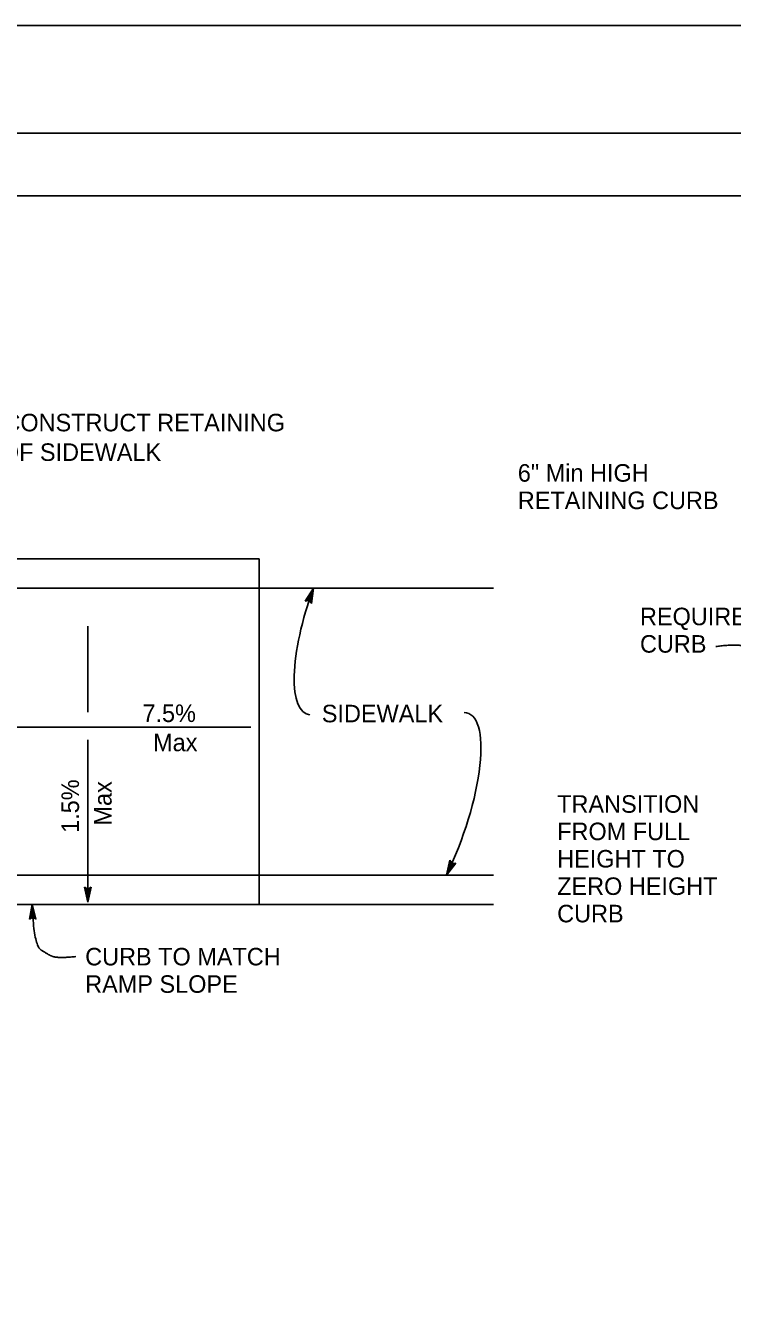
# Model space of a CAD drawing. Extents: x -893 to 867, y -474 to 712.
# Drawn here: x -473 to -191, y 203 to 712 of the extents above; entities that cross this region are included whole.
import ezdxf

# ---------------------------------------------------------------- set-up
doc = ezdxf.new("R2010")
doc.units = 0
for name, color, linetype in [('border_PLOTTING-ELEMENTS', 7, 'Continuous'), ('border_rw_22x34_Cut_Lines', 7, 'Continuous'), ('border_SHEET', 7, 'Continuous'), ('rd_HMA-DIKE', 7, 'Continuous'), ('rd_HMA-DIKE-anno', 7, 'Continuous')]:
    doc.layers.add(name, color=color, linetype=linetype)

msp = doc.modelspace()

# ---------------------------------------------------------------- linework, layer by layer
at = {"layer": 'border_PLOTTING-ELEMENTS'}
for points in [[(-893.45, -474.04), (866.55, -474.04), (866.55, 711.96), (-893.45, 711.96)], [(-863.45, 668.96), (836.55, 668.96), (836.55, -431.04), (-863.45, -431.04)]]:
    msp.add_lwpolyline(points, close=True, dxfattribs=at)
at = {"layer": 'border_rw_22x34_Cut_Lines'}
msp.add_lwpolyline([(-863.45, 668.96), (836.55, 668.96), (836.55, -431.04), (-863.45, -431.04)], close=True, dxfattribs=at)
at = {"layer": 'border_SHEET'}
msp.add_line((-813.45, 643.96), (811.55, 643.96), dxfattribs=at)
at = {"layer": 'rd_HMA-DIKE'}
for p, q in [((-738.74, 499.06), (-379.57, 499.06)), ((-379.57, 499.06), (-379.57, 360.98)), ((-738.74, 487.33), (-286.08, 487.33)), ((-286.08, 372.71), (-612.39, 372.71)), ((-286.08, 360.98), (-612.39, 360.98))]:
    msp.add_line(p, q, dxfattribs=at)
at = {"layer": 'rd_HMA-DIKE-anno'}
for p, q in [((-361.19, 482.15), (-357.87, 487.33)), ((-360.78, 482.23), (-358.34, 486.03)), ((-360.36, 482.33), (-358.82, 484.73)), ((-358.82, 484.73), (-359.2, 481.87)), ((-358.34, 486.02), (-358.94, 481.58)), ((-357.87, 487.33), (-358.68, 481.24)), ((-357.87, 487.33), (-357.87, 487.33)), ((-359.66, 482.45), (-361.19, 482.15)), ((-361.19, 482.15), (-361.19, 482.15)), ((-359.98, 482.38), (-359.3, 483.44)), ((-358.68, 481.24), (-359.66, 482.45)), ((-359.3, 483.44), (-359.46, 482.21)), ((-358.68, 481.24), (-358.68, 481.24)), ((-447.88, 437.76), (-447.88, 472.1)), ((-522.14, 431.86), (-382.89, 431.86)), ((-447.88, 361.93), (-447.88, 426.79)), ((-304.85, 372.71), (-303.42, 378.69)), ((-301.02, 377.52), (-304.85, 372.71)), ((-304.25, 373.96), (-303.2, 378.32)), ((-301.43, 377.48), (-304.25, 373.95)), ((-303.64, 375.19), (-302.96, 378.01)), ((-301.86, 377.43), (-303.64, 375.19)), ((-303.42, 378.69), (-303.42, 378.69)), ((-303.42, 378.69), (-302.57, 377.39)), ((-303.03, 376.44), (-302.74, 377.64)), ((-302.25, 377.42), (-303.03, 376.44)), ((-302.57, 377.39), (-301.02, 377.52)), ((-301.02, 377.52), (-301.02, 377.52)), ((-304.85, 372.71), (-304.85, 372.71)), ((-447.88, 361.93), (-449.21, 367.93)), ((-449.21, 367.93), (-449.21, 367.93)), ((-449.21, 367.93), (-447.88, 367.13)), ((-447.89, 363.33), (-448.86, 367.7)), ((-447.88, 364.7), (-448.51, 367.52)), ((-447.88, 366.08), (-448.15, 367.29)), ((-447.88, 367.13), (-446.54, 367.93)), ((-446.54, 367.93), (-447.88, 361.93)), ((-446.9, 367.72), (-447.88, 363.31)), ((-447.26, 367.48), (-447.88, 364.7)), ((-447.61, 367.31), (-447.88, 366.08)), ((-446.54, 367.93), (-446.54, 367.93)), ((-447.88, 361.93), (-447.88, 361.93))]:
    msp.add_line(p, q, dxfattribs=at)
msp.add_lwpolyline([(-471.19, 355.12), (-470.15, 361.08), (-468.56, 355.25), (-468.92, 355.44), (-470.08, 359.72), (-470.85, 355.35), (-470.51, 355.57), (-470.02, 358.37), (-469.28, 355.63), (-469.64, 355.83), (-469.96, 357.01), (-470.17, 355.8), (-469.91, 355.97), (-468.56, 355.25), (-469.91, 355.97)], close=True, dxfattribs=at)
for centre, start_param, end_param in [((-343.64, 482.68), 1.582514, 3.225254), ((-312.98, 391.77), 4.397603, 6.390863)]:
    msp.add_ellipse(centre, major_axis=(16.86, 45.61), ratio=0.307705, start_param=start_param, end_param=end_param, dxfattribs=at)
for points in [[(-197.36, 464.02), (-181.89, 466.25), (-177.59, 453.32), (-149.9, 457.23)], [(-470.15, 361.08), (-469.38, 344.95), (-464.12, 341.16), (-459.85, 339.49), (-452.62, 340.23)]]:
    msp.add_open_spline(points, degree=2, dxfattribs=at)

# ---------------------------------------------------------------- texts
for s, p in [('IF NECESSARY, CONSTRUCT RETAINING', (-555.41, 549.94)), ('CURB AT EDGE OF SIDEWALK', (-555.41, 538.13)), ('6" Min HIGH', (-276.34, 529.83)), ('RETAINING CURB', (-276.34, 518.89)), ('REQUIRED', (-227.6, 472.52)), ('CURB', (-227.6, 461.58)), ('7.5%', (-426.09, 433.88)), ('SIDEWALK', (-354.53, 433.77)), ('Max', (-421.84, 422.23)), ('TRANSITION', (-260.64, 397.66)), ('FROM FULL', (-260.64, 386.72)), ('HEIGHT TO', (-260.64, 375.79)), ('ZERO HEIGHT', (-260.64, 364.85)), ('CURB', (-260.64, 353.91)), ('CURB TO MATCH', (-448.93, 336.71)), ('RAMP SLOPE', (-448.93, 325.77))]:
    msp.add_text(s, height=7, dxfattribs=at).set_placement(p)
for s, p in [('1.5%', (-451.39, 389.63)), ('Max', (-438.39, 392.56))]:
    msp.add_text(s, height=7, rotation=90, dxfattribs=at).set_placement(p)

doc.saveas('drawing.dxf')
